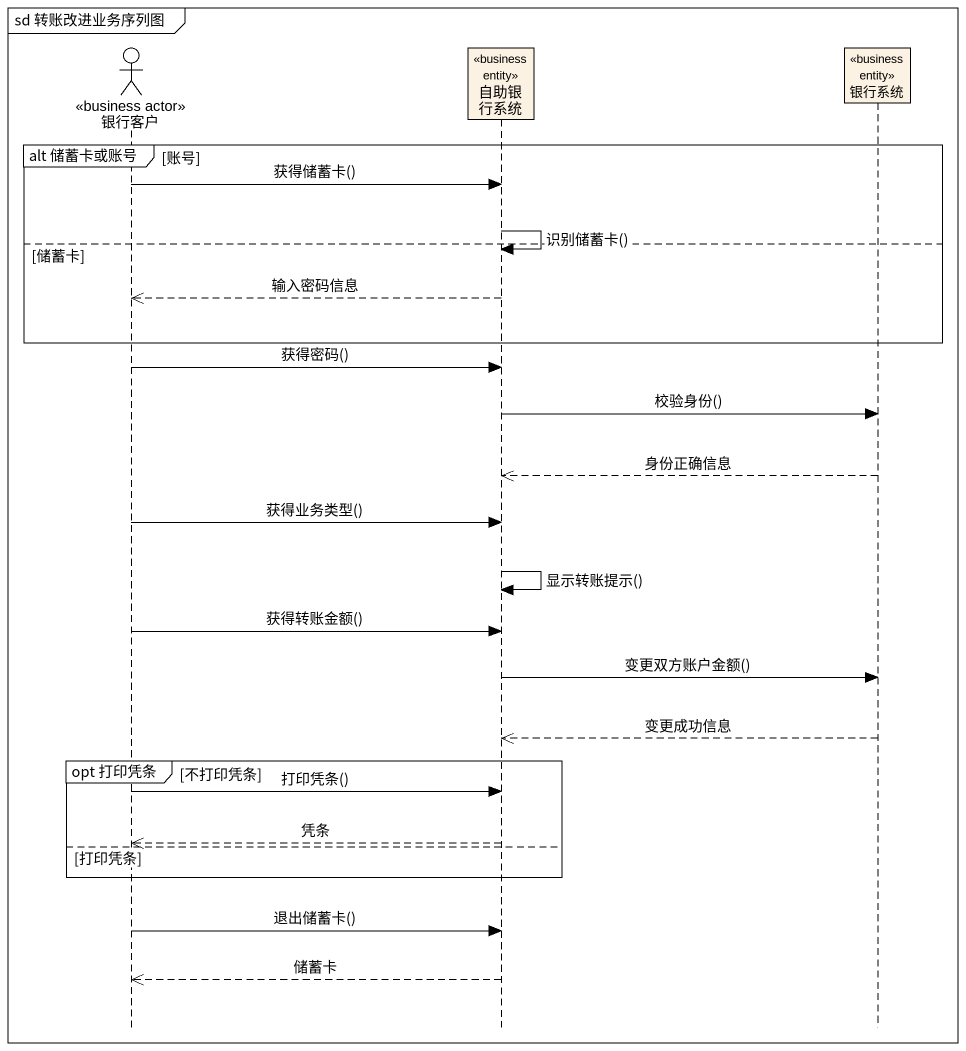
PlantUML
@startuml
mainframe sd 转账改进业务序列图
hide footbox
actor 银行客户 <<business actor>>
participant 自助银行系统 <<business entity>>
participant 银行系统 <<business entity>>

group alt 储蓄卡或账号 [账号]
  银行客户 -> 自助银行系统 : 获得储蓄卡()
  自助银行系统 -> 自助银行系统 : 识别储蓄卡()
else 储蓄卡
  自助银行系统 -->> 银行客户 : 输入密码信息
end
银行客户 -> 自助银行系统 : 获得密码()
自助银行系统 -> 银行系统 : 校验身份()
银行系统 -->> 自助银行系统 : 身份正确信息
银行客户 -> 自助银行系统 : 获得业务类型()
自助银行系统 -> 自助银行系统 : 显示转账提示()
银行客户 -> 自助银行系统 : 获得转账金额()
自助银行系统 -> 银行系统 : 变更双方账户金额()
银行系统 -->> 自助银行系统 : 变更成功信息
group opt 打印凭条 [不打印凭条]
  银行客户 -> 自助银行系统 : 打印凭条()
  自助银行系统 -->> 银行客户 : 凭条
else 打印凭条
end
银行客户 -> 自助银行系统 : 退出储蓄卡()
自助银行系统 -->> 银行客户 : 储蓄卡
@enduml
